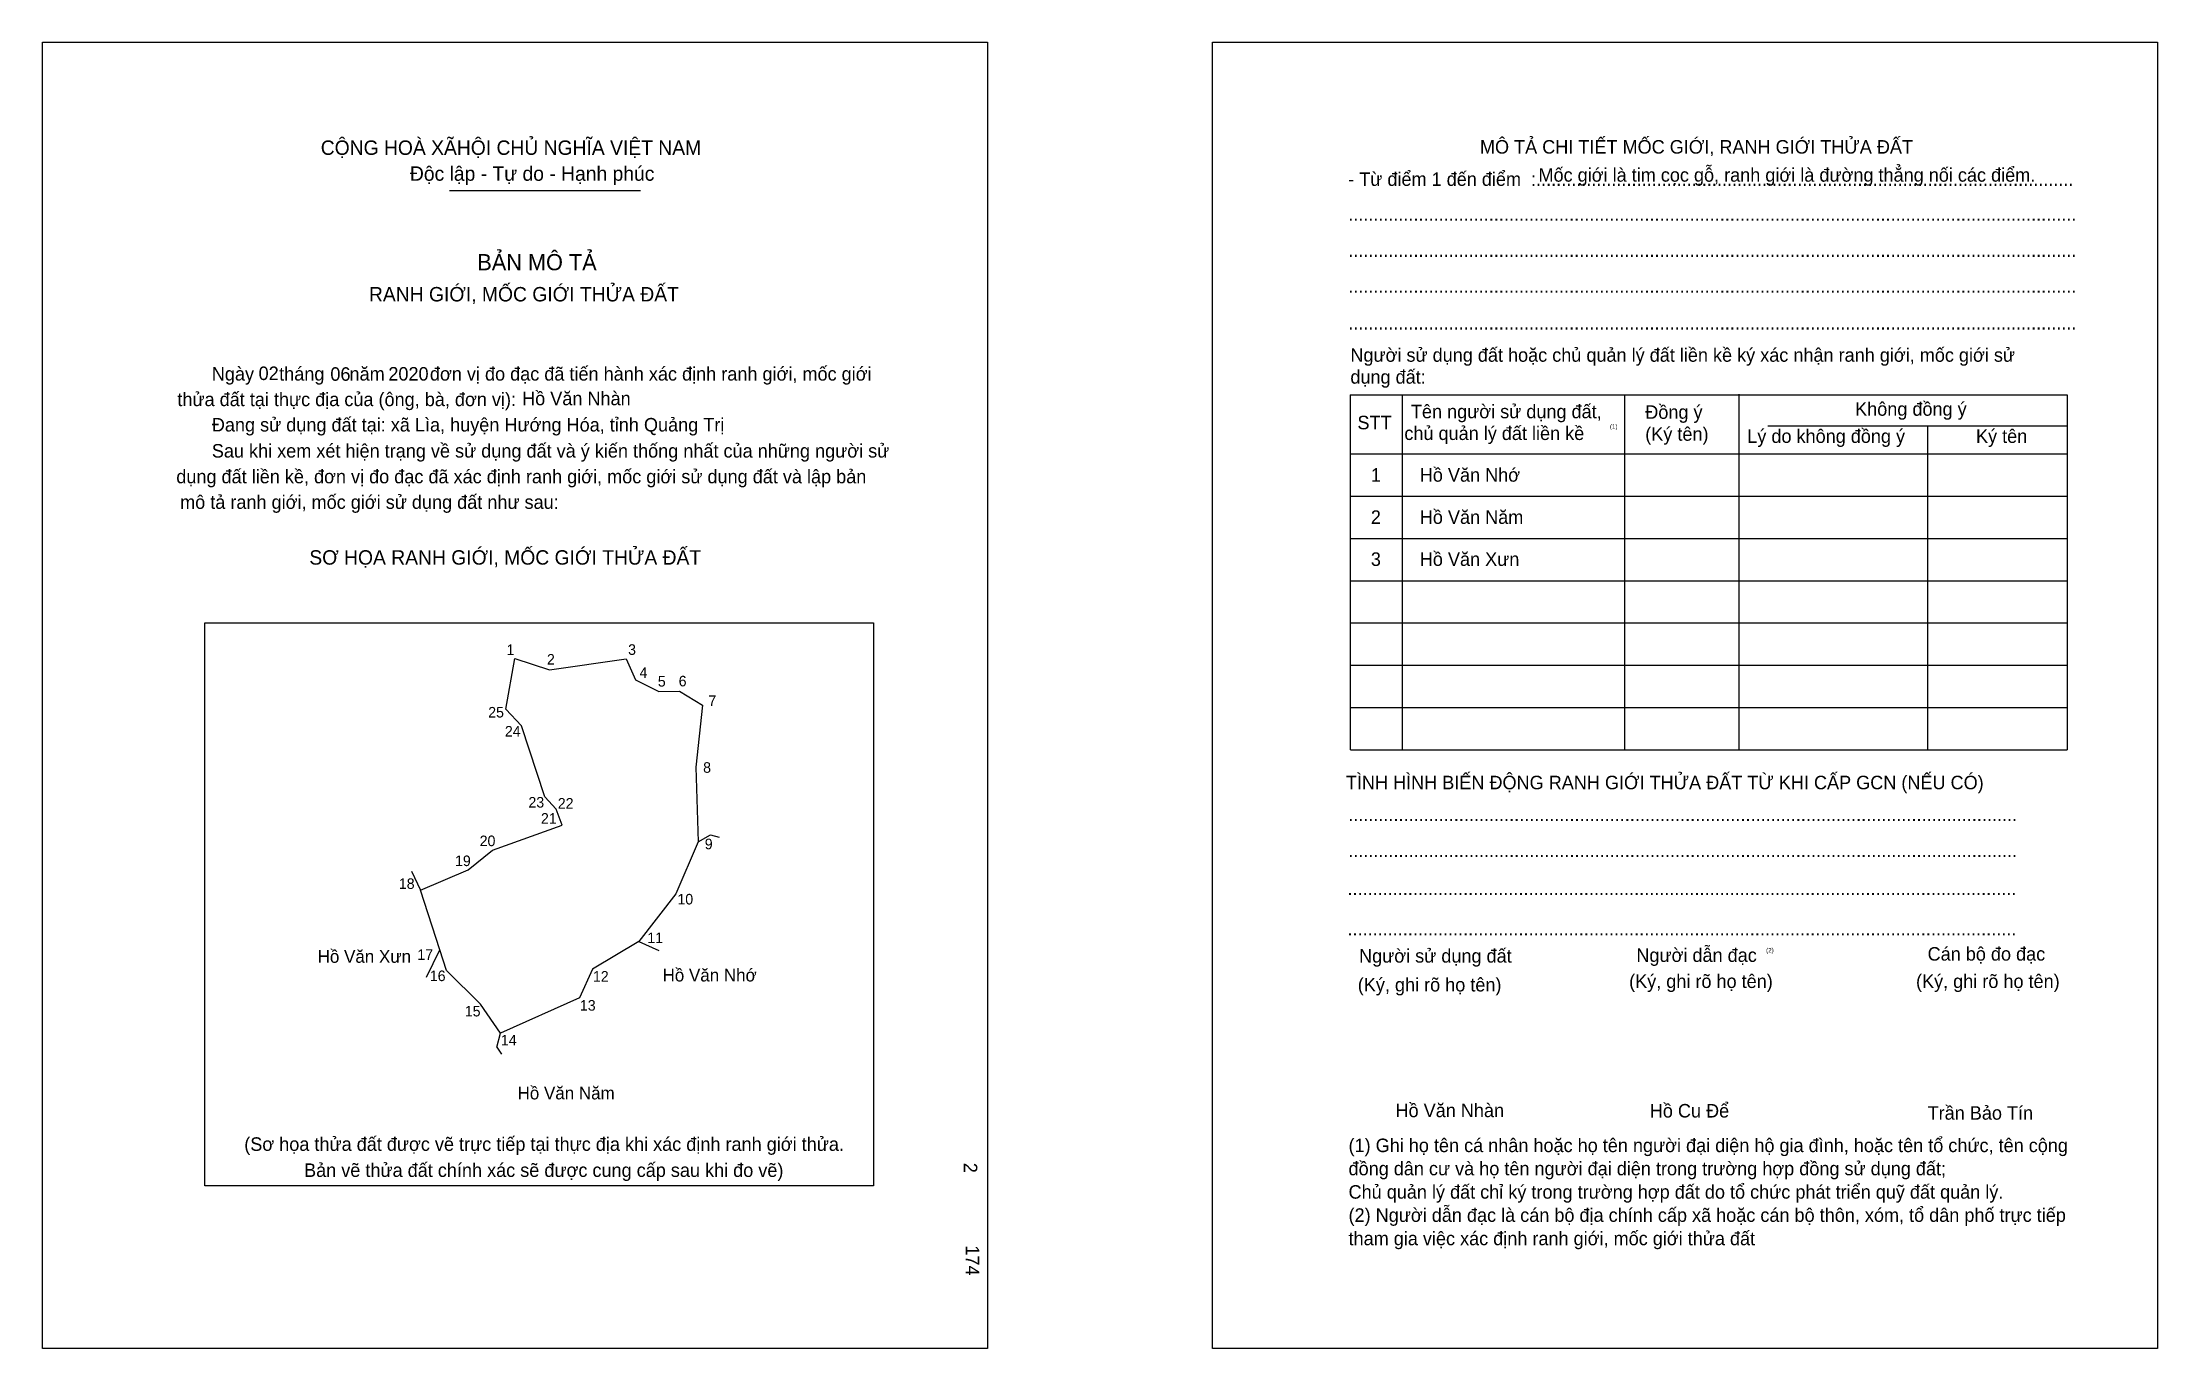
# Model space of a CAD drawing. Extents: x 553017 to 554184, y 1819797 to 1820518.
import ezdxf

# ---------------------------------------------------------------- set-up
doc = ezdxf.new("R2010")
doc.units = 0
for name, color, linetype in [('bmtKhungInTrang1', 7, 'Continuous'), ('bmtKhungInTrang2', 7, 'Continuous'), ('bmtNoiDung', 7, 'Continuous'), ('bmtTemplate', 7, 'Continuous'), ('CanhThua', 7, 'Continuous'), ('RauThua', 7, 'Continuous'), ('SoHieuDinhThua', 7, 'Continuous'), ('TenChuLanCan', 7, 'Continuous')]:
    doc.layers.add(name, color=color, linetype=linetype)

msp = doc.modelspace()

# ---------------------------------------------------------------- linework, layer by layer
at = {"layer": 'bmtKhungInTrang1'}
msp.add_lwpolyline([(553017.1, 1820517.8), (553538.5, 1820517.8), (553538.5, 1819796.6), (553017.1, 1819796.6)], close=True, dxfattribs=at)
at = {"layer": 'bmtKhungInTrang2'}
msp.add_lwpolyline([(553662.8, 1820517.8), (554184.2, 1820517.8), (554184.2, 1819796.6), (553662.8, 1819796.6)], close=True, dxfattribs=at)
at = {"layer": 'bmtTemplate'}
for p, q in [((553241.8, 1820436), (553347.2, 1820436)), ((553767.4, 1820323.2), (553767.4, 1820127.2)), ((553890.1, 1820323.2), (553890.1, 1820127.2)), ((553953.2, 1820323.5), (553953.2, 1820127.2)), ((554134.3, 1820323.2), (554134.3, 1820127.2)), ((553969.2, 1820306), (554134.3, 1820306)), ((553738.8, 1820290.6), (554134.3, 1820290.6)), ((553738.8, 1820267.2), (554134.3, 1820267.2)), ((553738.8, 1820243.9), (554134.3, 1820243.9)), ((553738.8, 1820220.5), (554134.3, 1820220.5)), ((553738.8, 1820197.2), (554134.3, 1820197.2)), ((553738.8, 1820173.9), (554134.3, 1820173.9)), ((553738.8, 1820150.5), (554134.3, 1820150.5)), ((553738.8, 1820127.2), (554134.3, 1820127.2))]:
    msp.add_line(p, q, dxfattribs=at)
for points in [[(553738.6, 1820323.2), (554134.3, 1820323.2)], [(553738.6, 1820323.2), (553738.6, 1820127.2)], [(554057.3, 1820305.7), (554057.3, 1820127.2)]]:
    msp.add_lwpolyline(points, dxfattribs=at)
msp.add_lwpolyline([(553106.8, 1819886.4), (553106.8, 1820197.2), (553475.7, 1820197.2), (553475.7, 1819886.4)], close=True, dxfattribs=at)
at = {"layer": 'CanhThua'}
for p, q in [((553272.8, 1820149.6), (553277.8, 1820177.5)), ((553277.8, 1820177.5), (553297, 1820171.4)), ((553297, 1820171.4), (553339.3, 1820177.4)), ((553339.3, 1820177.4), (553344.4, 1820165.8)), ((553344.4, 1820165.8), (553357.2, 1820159.4)), ((553357.2, 1820159.4), (553368.7, 1820159.5)), ((553368.7, 1820159.5), (553381.3, 1820151.8)), ((553281.4, 1820140.5), (553272.8, 1820149.6)), ((553381.3, 1820151.8), (553377.7, 1820117.6)), ((553294.3, 1820101.2), (553281.4, 1820140.5)), ((553377.7, 1820117.6), (553378.9, 1820076.3)), ((553300.6, 1820094.5), (553294.3, 1820101.2)), ((553265.4, 1820071.8), (553303.9, 1820085.6)), ((553303.9, 1820085.6), (553300.6, 1820094.5)), ((553252, 1820060.9), (553265.4, 1820071.8)), ((553378.9, 1820076.3), (553366.7, 1820047.6)), ((553225.8, 1820049.7), (553252, 1820060.9)), ((553236.4, 1820016.8), (553225.8, 1820049.7)), ((553366.7, 1820047.6), (553346.2, 1820021.3)), ((553240, 1820005.4), (553236.4, 1820016.8)), ((553346.2, 1820021.3), (553320.7, 1820006)), ((553258.8, 1819986.7), (553240, 1820005.4)), ((553320.7, 1820006), (553313.5, 1819990.3)), ((553313.5, 1819990.3), (553269.8, 1819970.7)), ((553269.8, 1819970.7), (553258.8, 1819986.7))]:
    msp.add_line(p, q, dxfattribs=at)
at = {"layer": 'RauThua'}
for p, q in [((553378.9, 1820076.3), (553385.7, 1820080.2)), ((553385.7, 1820080.2), (553390.5, 1820079)), ((553220.7, 1820060.2), (553225.8, 1820049.7)), ((553229.1, 1820001.6), (553236.4, 1820016.8)), ((553346.2, 1820021.3), (553357.2, 1820016.4)), ((553267.8, 1819963.1), (553269.8, 1819970.7)), ((553267.8, 1819963.1), (553270.5, 1819959.1))]:
    msp.add_line(p, q, dxfattribs=at)

# ---------------------------------------------------------------- texts
at = {"layer": 'bmtNoiDung'}
for s, height, p in [('02', 7.46, (553136.4, 1820331.3)), ('06', 7.46, (553176, 1820330.9)), ('2020', 7.46, (553208, 1820331)), ('Hồ Văn Nhàn', 7.461, (553281.8, 1820317.4)), ('1', 7.46, (553750.1, 1820275.2)), ('Hồ Văn Nhớ ', 7.461, (553777.1, 1820275.2)), ('2', 7.46, (553750.1, 1820251.9)), ('Hồ Văn Năm ', 7.461, (553777.1, 1820251.9)), ('3', 7.46, (553750.1, 1820228.7)), ('Hồ Văn Xưn ', 7.461, (553777.1, 1820228.7)), ('Hồ Văn Nhàn', 7.461, (553763.7, 1819924.4))]:
    msp.add_text(s, height=height, dxfattribs=at).set_placement(p)
for s, p in [('2', (553525.5, 1819899.2)), ('174', (553526.6, 1819853.6))]:
    msp.add_text(s, height=7.46, rotation=270, dxfattribs=at).set_placement(p)
at = {"layer": 'bmtTemplate'}
for s, height, p in [('CỘNG HOÀ XÃHỘI CHỦ NGHĨA VIỆT NAM', 7.958, (553170.7, 1820455.6)), ('MÔ TẢ CHI TIẾT MỐC GIỚI, RANH GIỚI THỬA ĐẤT', 7.458, (553810.3, 1820456.3)), ('Độc lập - Tự do - Hạnh phúc', 7.958, (553219.9, 1820441.3)), ('- Từ điểm 1 đến điểm  :...........................................................................................................', 7.4577, (553737.6, 1820438.5)), ('Mốc giới là tim cọc gỗ, ranh giới là đường thẳng nối các điểm.', 7.458, (553842.6, 1820440.8)), ('.................................................................................................................................................', 7.4577, (553737.6, 1820419.2)), ('BẢN MÔ TẢ', 8.95, (553257.1, 1820391.9)), ('.................................................................................................................................................', 7.4577, (553737.6, 1820399.3)), ('RANH GIỚI, MỐC GIỚI THỬA ĐẤT', 7.958, (553197.3, 1820374.7)), ('.................................................................................................................................................', 7.4577, (553737.6, 1820379.5)), ('.................................................................................................................................................', 7.4577, (553737.6, 1820359.2)), ('Người sử dụng đất hoặc chủ quản lý đất liền kề ký xác nhận ranh giới, mốc giới sử', 7.458, (553738.8, 1820341.4)), ('Ngày     tháng     năm         đơn vị đo đạc đã tiến hành xác định ranh giới, mốc giới ', 7.461, (553110.6, 1820331)), ('dụng đất:', 7.46, (553738.8, 1820329.3)), ('thửa đất tại thực địa của (ông, bà, đơn vị):', 7.461, (553091.6, 1820316.9)), ('Tên người sử dụng đất,', 7.458, (553772.2, 1820310.2)), ('Đồng ý', 7.46, (553901.5, 1820309.9)), ('Không đồng ý', 7.458, (554017.3, 1820311.6)), ('Đang sử dụng đất tại: xã Lìa, huyện Hướng Hóa, tỉnh Quảng Trị', 7.461, (553110.6, 1820302.9)), ('STT', 7.46, (553742.7, 1820304.1)), ('chủ quản lý đất liền kề', 7.458, (553768.6, 1820298.2)), ('(1)', 2.49, (553882, 1820304.4)), ('(Ký tên)', 7.46, (553901.5, 1820297.8)), ('Lý do không đồng ý', 7.458, (553957.8, 1820296.6)), ('Sau khi xem xét hiện trạng về sử dụng đất và ý kiến thống nhất của những người sử ', 7.461, (553110.6, 1820288.5)), ('Ký tên', 7.46, (554084, 1820296.6)), ('dụng đất liền kề, đơn vị đo đạc đã xác định ranh giới, mốc giới sử dụng đất và lập bản', 7.461, (553091, 1820274.3)), ('mô tả ranh giới, mốc giới sử dụng đất như sau:', 7.461, (553093.1, 1820260.2)), ('SƠ HỌA RANH GIỚI, MỐC GIỚI THỬA ĐẤT', 7.958, (553164.4, 1820229.4)), ('TÌNH HÌNH BIẾN ĐỘNG RANH GIỚI THỬA ĐẤT TỪ KHI CẤP GCN (NẾU CÓ)', 7.458, (553736.3, 1820105.4)), ('.....................................................................................................................................', 7.4689, (553737.6, 1820087.9)), ('.....................................................................................................................................', 7.4689, (553737.6, 1820068)), ('.....................................................................................................................................', 7.4689, (553737.2, 1820047)), ('.....................................................................................................................................', 7.4689, (553737.2, 1820024.8)), ('Người sử dụng đất', 7.458, (553743.6, 1820009.7)), ('Người dẫn đạc', 7.458, (553896.6, 1820010.1)), ('(2)', 2.49, (553968.2, 1820015.3)), ('Cán bộ đo đạc', 7.458, (554057.3, 1820010.8)), ('(Ký, ghi rõ họ tên)', 7.458, (553742.9, 1819993.8)), ('(Ký, ghi rõ họ tên)', 7.458, (553892.6, 1819995.7)), ('(Ký, ghi rõ họ tên)', 7.458, (554050.9, 1819995.7)), ('Hồ Cu Để', 7.46, (553904, 1819924.2)), ('Trần Bảo Tín', 7.458, (554057.3, 1819923)), ('(Sơ họa thửa đất được vẽ trực tiếp tại thực địa khi xác định ranh giới thửa.', 7.461, (553128.5, 1819905.8)), ('(1) Ghi họ tên cá nhân hoặc họ tên người đại diện hộ gia đình, hoặc tên tổ chức, tên cộng', 7.458, (553737.8, 1819905.1)), ('Bản vẽ thửa đất chính xác sẽ được cung cấp sau khi đo vẽ)', 7.461, (553161.5, 1819891.4)), ('đồng dân cư và họ tên người đại diện trong trường hợp đồng sử dụng đất;', 7.458, (553737.8, 1819892.3)), ('Chủ quản lý đất chỉ ký trong trường hợp đất do tổ chức phát triển quỹ đất quản lý.', 7.458, (553737.8, 1819879.4)), ('(2) Người dẫn đạc là cán bộ địa chính cấp xã hoặc cán bộ thôn, xóm, tổ dân phố trực tiếp', 7.458, (553737.8, 1819866.6)), ('tham gia việc xác định ranh giới, mốc giới thửa đất', 7.458, (553737.8, 1819853.7))]:
    msp.add_text(s, height=height, dxfattribs=at).set_placement(p)
at = {"layer": 'SoHieuDinhThua'}
for s, p in [('1', (553273.2, 1820179.5)), ('2', (553295.5, 1820174.2)), ('3', (553340.3, 1820179.6)), ('4', (553346.6, 1820166.9)), ('5', (553356.7, 1820162.1)), ('6', (553368.2, 1820162.2)), ('7', (553384.6, 1820151.4)), ('25', (553263.1, 1820145)), ('24', (553272.3, 1820134.5)), ('8', (553381.7, 1820114.5)), ('23', (553285.3, 1820095.3)), ('22', (553301.5, 1820094.7)), ('21', (553292.2, 1820086.4)), ('20', (553258.4, 1820074)), ('9', (553382.6, 1820072.3)), ('19', (553244.8, 1820063)), ('18', (553213.8, 1820050.4)), ('10', (553367.5, 1820041.8)), ('11', (553350.9, 1820020.5)), ('17', (553224, 1820011.2)), ('16', (553230.9, 1819999.5)), ('12', (553320.9, 1819999.2)), ('15', (553250.2, 1819980)), ('13', (553313.7, 1819983.2)), ('14', (553270.1, 1819964))]:
    msp.add_text(s, height=5.83, dxfattribs=at).set_placement(p)
at = {"layer": 'TenChuLanCan'}
for s, p in [('Hồ Văn Xưn', (553169, 1820009.6)), ('Hồ Văn Nhớ', (553359.3, 1819999.3)), ('Hồ Văn Năm', (553279.3, 1819934.2))]:
    msp.add_text(s, height=7, dxfattribs=at).set_placement(p)

doc.saveas('drawing.dxf')
